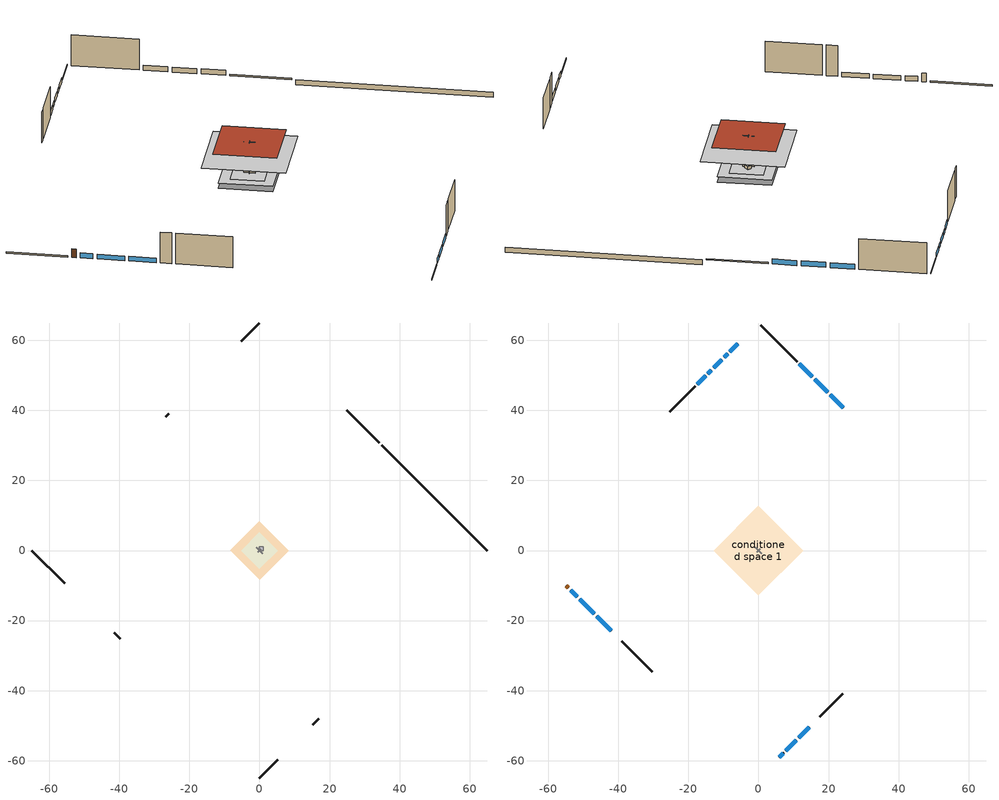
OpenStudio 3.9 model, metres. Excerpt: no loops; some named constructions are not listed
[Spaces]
garage 1
 floor foundation (Slab1 construction): -5.17,0 0,5.17 5.17,0 0,-5.17 z0
 wall outside (Wall1 construction): 15.16,-49.75 16.89,-48.03 z0.3:7.62
 wall outside (Wall2 construction): -41.39,-23.52 -39.67,-25.25 z0.3:7.62
 wall outside (Wall9 construction): -25.95,38.97 -26.81,38.11 z0.3:7.62
 wall to conditioned space 1 (Wall5 construction Reversed): 0.86,-0.86 -0.86,0.86 z0.3:7.62
 wall to conditioned space 1 (Wall6 construction Reversed): 0.43,0.43 -0.43,-0.43 z0.3:7.62
crawlspace - vented 1
 floor foundation (Slab2 construction): -8.29,0 0,8.29 8.29,0 0,-8.29 z-0.91
 wall outside (RimJoist1 construction): 34.21,30.7 24.84,40.08 z0.3:0.61
 wall outside (RimJoist2 construction): 0,-64.91 5.19,-59.72 z0.3:0.61
 wall outside (RimJoist3 construction): -64.91,0 -55.54,-9.38 z0.3:0.61
 wall outside (RimJoist4 construction): 0,64.91 -5.19,59.72 z0.3:0.61
 wall foundation (FoundationWall1 construction): 64.91,0 34.87,30.04 z-0.91:0.3
furnace airloop ret air space
 floor adiabatic (AdiabaticConst): 0,0 0,1 1,1 1,0 z0
 wall adiabatic (AdiabaticConst): 0,1 0,0 1,0 1,1 0,1 z0:1
 ceiling adiabatic (AdiabaticConst): 1,0 1,1 0,1 0,0 z1
conditioned space 1
 floor to crawlspace - vented 1 (Floor1 construction): -8.29,0 0,8.29 8.29,0 0,-8.29 z0.3
 floor to garage 1 (Floor2 construction): -5.17,0 0,5.17 5.17,0 0,-5.17 z0.3
 floor adiabatic (AdiabaticFloorConstruction): -12.81,0 0,12.81 12.81,0 0,-12.81 z5.18
 wall outside (Wall3 construction): 10.99,53.93 0.66,64.26 z0.3:7.62
 wall outside (Wall4 construction): 17.54,-47.37 24.01,-40.9 z0.3:7.62
 wall outside (Wall7 construction): -39.01,-25.9 -30.33,-34.59 z0.3:7.62
 wall outside (Wall8 construction): -18.08,46.83 -25.29,39.63 z0.3:7.62
 wall outside (AdiabaticWallConstruction): 24.18,40.73 20.44,44.48 / 19.78,45.13 16.04,48.87 / 15.38,49.53 11.64,53.27 / 5.85,-59.06 7.13,-57.78 z0.3:1.49; 7.79,-57.12 10.82,-54.09 / 11.48,-53.44 14.51,-50.41 z0.3:1.43; -53.58,-11.34 -51.66,-13.25 z0.3:1.52; -51,-13.91 -46.85,-18.06 / -46.2,-18.72 -42.05,-22.87 z0.3:1.4; -5.85,59.06 -8.17,56.75 / -10.48,54.43 -12.8,52.12 / -15.11,49.8 -17.43,47.49 z0.3:1.37; -8.82,56.09 -9.83,55.09 / -13.45,51.46 -14.46,50.46 z0.3:1.25
 wall outside (AdiabaticWallConstruction 1): -54.88,-10.03 -54.24,-10.68 z0.3:2.34
 window (WindowConstruction): 24.18,40.73 20.44,44.47 z0.3:1.49
 window (WindowConstruction 1): 19.78,45.13 16.04,48.87 z0.3:1.49
 window (WindowConstruction 2): 15.38,49.53 11.64,53.27 z0.3:1.49
 window (WindowConstruction 3): 5.85,-59.06 7.13,-57.78 z0.3:1.49
 window (WindowConstruction 4): 7.79,-57.12 10.82,-54.1 z0.3:1.43
 window (WindowConstruction 5): 11.48,-53.44 14.51,-50.41 z0.3:1.43
 window (WindowConstruction 6): -53.58,-11.34 -51.66,-13.25 z0.3:1.52
 window (WindowConstruction 7): -51,-13.91 -46.85,-18.06 z0.3:1.4
 window (WindowConstruction 8): -46.2,-18.72 -42.05,-22.87 z0.3:1.4
 window (WindowConstruction 9): -5.85,59.06 -8.17,56.75 z0.3:1.37
 window (WindowConstruction 10): -8.82,56.09 -9.82,55.09 z0.3:1.25
 window (WindowConstruction 11): -10.48,54.43 -12.8,52.12 z0.3:1.37
 window (WindowConstruction 12): -13.45,51.46 -14.45,50.46 z0.3:1.25
 window (WindowConstruction 13): -15.11,49.8 -17.43,47.49 z0.3:1.37
 door (Door): -54.88,-10.03 -54.24,-10.68 z0.3:2.34
 ceiling adiabatic (AdiabaticFloorConstruction): 0,-12.81 12.81,0 0,12.81 -12.81,0 z5.18
 roof outside (Roof1 construction): 0,9.77 -9.77,0 0,-9.77 9.77,0 z7.62
[Material] Roughness=Rough
Name | Thickness {m} | Conductivity {W/m-K} | Density {kg/m3} | Specific Heat {J/kg-K} | Thermal Absorptance | Solar Absorptance | Visible Absorptance
osb sheathing 0.75 in. | 0.01905 | 0.115458 | 512.64 | 1214.23 | 0.9 | 0.7 | 0.7
gypsum board | 0.0127 | 0.160291 | 801 | 837.4 | 0.9 | 0.6 | 0.6
osb sheathing 0.5 in. 1; osb sheathing 0.5 in. 2 | 0.0127 | 0.115458 | 512.64 | 1214.23
wall stud and cavity 2 | 0.1397 | 0.335416 | 139.0536 | 1170.24 | 0.9 | 0.7 | 0.7
floor stud and cavity | 0.1397 | 0.923637 | 92.3553 | 1139.71 | 0.9 | 0.7 | 0.7
floor covering | 0.0127 | 0.0433444 | 54.468 | 1339.84 | 0.9 | 0.6 | 0.6
[Construction]
Wall5 construction: osb sheathing 0.5 in. 1, wall stud and cavity 2, gypsum board
Wall6 construction: osb sheathing 0.5 in. 2, wall stud and cavity 2, gypsum board
Floor1 construction Reversed: floor covering, osb sheathing 0.75 in., floor stud and cavity
[EnergyManagementSystem:Program]
component_loads_program: Set loads_htg_walls = 0; Set loads_htg_rim_joists = 0; Set loads_htg_foundation_walls = 0; Set loads_htg_floors = 0; Set loads_htg_slabs = 0; Set loads_htg_ceilings = 0; Set loads_htg_roofs = 0; Set loads_htg_windows_conduction = 0; Set loads_htg_windows_solar = 0; Set loads_htg_doors = 0; Set loads_htg_skylights_conduction = 0; Set loads_htg_skylights_solar = 0; Set loads_htg_internal_mass = 0; Set loads_htg_intgains = 0; Set loads_htg_lighting = 0; Set loads_htg_infil = 0; Set loads_htg_mechvent = 0; Set loads_htg_natvent = 0; Set loads_htg_whf = 0; Set loads_htg_ducts = 0; Set loads_clg_walls = 0; Set loads_clg_rim_joists = 0; Set loads_clg_foundation_walls = 0; Set loads_clg_floors = 0; Set loads_clg_slabs = 0; Set loads_clg_ceilings = 0; Set loads_clg_roofs = 0; Set loads_clg_windows_conduction = 0; Set loads_clg_windows_solar = 0; Set loads_clg_doors = 0; Set loads_clg_skylights_conduction = 0; Set loads_clg_skylights_solar = 0; Set loads_clg_internal_mass = 0; Set loads_clg_intgains = 0; Set loads_clg_lighting = 0; Set loads_clg_infil = 0; Set loads_clg_mechvent = 0; Set loads_clg_natvent = 0; Set loads_clg_whf = 0; Set loads_clg_ducts = 0; Set hr_walls = 0; Set hr_walls = hr_walls + s_conv_5 + s_ig_5 + s_sol_5 + s_lgt_5 + s_surf_5; Set hr_walls = hr_walls + s_conv_6 + s_ig_6 + s_sol_6 + s_lgt_6 + s_surf_6; Set hr_walls = hr_walls + s_conv_7 + s_ig_7 + s_sol_7 + s_lgt_7 + s_surf_7; Set hr_walls = hr_walls + s_conv_8 + s_ig_8 + s_sol_8 + s_lgt_8 + s_surf_8; Set hr_walls = hr_walls + s_conv_9 + s_ig_9 + s_sol_9 + s_lgt_9 + s_surf_9; Set hr_walls = hr_walls + s_conv_10 + s_ig_10 + s_sol_10 + s_lgt_10 + s_surf_10; Set hr_rim_joists = 0; Set hr_foundation_walls = 0; Set hr_floors = 0; Set hr_floors = hr_floors + s_conv + s_ig + s_sol + s_lgt + s_surf; Set hr_floors = hr_floors + s_conv_1 + s_ig_1 + s_sol_1 + s_lgt_1 + s_surf_1; Set hr_slabs = 0; Set hr_ceilings = 0; Set hr_roofs = 0; Set hr_roofs = hr_roofs + s_conv_4 + s_ig_4 + s_sol_4 + s_lgt_4 + s_surf_4; Set hr_windows_conduction = 0; Set hr_windows_conduction = hr_windows_conduction + ss_conv_1; Set hr_windows_conduction = hr_windows_conduction + ss_ig_1; Set hr_windows_conduction = hr_windows_conduction + ss_surf_1; Set hr_windows_conduction = hr_windows_conduction + ss_conv_2; Set hr_windows_conduction = hr_windows_conduction + ss_ig_2; Set hr_windows_conduction = hr_windows_conduction + ss_surf_2; Set hr_windows_conduction = hr_windows_conduction + ss_conv_3; Set hr_windows_conduction = hr_windows_conduction + ss_ig_3; Set hr_windows_conduction = hr_windows_conduction + ss_surf_3; Set hr_windows_conduction = hr_windows_conduction + ss_conv_4; Set hr_windows_conduction = hr_windows_conduction + ss_ig_4; Set hr_windows_conduction = hr_windows_conduction + ss_surf_4; Set hr_windows_conduction = hr_windows_conduction + ss_conv_5; Set hr_windows_conduction = hr_windows_conduction + ss_ig_5; Set hr_windows_conduction = hr_windows_conduction + ss_surf_5; Set hr_windows_conduction = hr_windows_conduction + ss_conv_6; Set hr_windows_conduction = hr_windows_conduction + ss_ig_6; Set hr_windows_conduction = hr_windows_conduction + ss_surf_6; Set hr_windows_conduction = hr_windows_conduction + ss_conv_7; Set hr_windows_conduction = hr_windows_conduction + ss_ig_7; Set hr_windows_conduction = hr_windows_conduction + ss_surf_7; Set hr_windows_conduction = hr_windows_conduction + ss_conv_8; Set hr_windows_conduction = hr_windows_conduction + ss_ig_8; Set hr_windows_conduction = hr_windows_conduction + ss_surf_8; Set hr_windows_conduction = hr_windows_conduction + ss_conv_9; Set hr_windows_conduction = hr_windows_conduction + ss_ig_9; Set hr_windows_conduction = hr_windows_conduction + ss_surf_9; Set hr_windows_conduction = hr_windows_conduction + ss_conv_10; Set hr_windows_conduction = hr_windows_conduction + ss_ig_10; Set hr_windows_conduction = hr_windows_conduction + ss_surf_10; Set hr_windows_conduction = hr_windows_conduction + ss_conv_11; Set hr_windows_conduction = hr_windows_conduction + ss_ig_11; Set hr_windows_conduction = hr_windows_conduction + ss_surf_11; Set hr_windows_conduction = hr_windows_conduction + ss_conv_12; Set hr_windows_conduction = hr_windows_conduction + ss_ig_12; Set hr_windows_conduction = hr_windows_conduction + ss_surf_12; Set hr_windows_conduction = hr_windows_conduction + ss_conv_13; Set hr_windows_conduction = hr_windows_conduction + ss_ig_13; Set hr_windows_conduction = hr_windows_conduction + ss_surf_13; Set hr_windows_conduction = hr_windows_conduction + ss_conv_14; Set hr_windows_conduction = hr_windows_conduction + ss_ig_14; Set hr_windows_conduction = hr_windows_conduction + ss_surf_14; Set hr_windows_solar = 0; Set hr_windows_solar = hr_windows_solar - ss_trans_in * ZoneTimestep * 3600 + ss_back_out * ZoneTimestep * 3600 + ss_trans_out * ZoneTimestep * 3600; Set hr_windows_solar = hr_windows_solar - ss_trans_in_1 * ZoneTimestep * 3600 + ss_back_out_1 * ZoneTimestep * 3600 + ss_trans_out_1 * ZoneTimestep * 3600; Set hr_windows_solar = hr_windows_solar - ss_trans_in_2 * ZoneTimestep * 3600 + ss_back_out_2 * ZoneTimestep * 3600 + ss_trans_out_2 * ZoneTimestep * 3600; Set hr_windows_solar = hr_windows_solar - ss_trans_in_3 * ZoneTimestep * 3600 + ss_back_out_3 * ZoneTimestep * 3600 + ss_trans_out_3 * ZoneTimestep * 3600; Set hr_windows_solar = hr_windows_solar - ss_trans_in_4 * ZoneTimestep * 3600 + ss_back_out_4 * ZoneTimestep * 3600 + ss_trans_out_4 * ZoneTimestep * 3600; Set hr_windows_solar = hr_windows_solar - ss_trans_in_5 * ZoneTimestep * 3600 + ss_back_out_5 * ZoneTimestep * 3600 + ss_trans_out_5 * ZoneTimestep * 3600; Set hr_windows_solar = hr_windows_solar - ss_trans_in_6 * ZoneTimestep * 3600 + ss_back_out_6 * ZoneTimestep * 3600 + ss_trans_out_6 * ZoneTimestep * 3600; Set hr_windows_solar = hr_windows_solar - ss_trans_in_7 * ZoneTimestep * 3600 + ss_back_out_7 * ZoneTimestep * 3600 + ss_trans_out_7 * ZoneTimestep * 3600; Set hr_windows_solar = hr_windows_solar - ss_trans_in_8 * ZoneTimestep * 3600 + ss_back_out_8 * ZoneTimestep * 3600 + ss_trans_out_8 * ZoneTimestep * 3600; Set hr_windows_solar = hr_windows_solar - ss_trans_in_9 * ZoneTimestep * 3600 + ss_back_out_9 * ZoneTimestep * 3600 + ss_trans_out_9 * ZoneTimestep * 3600; Set hr_windows_solar = hr_windows_solar - ss_trans_in_10 * ZoneTimestep * 3600 + ss_back_out_10 * ZoneTimestep * 3600 + ss_trans_out_10 * ZoneTimestep * 3600; Set hr_windows_solar = hr_windows_solar - ss_trans_in_11 * ZoneTimestep * 3600 + ss_back_out_11 * ZoneTimestep * 3600 + ss_trans_out_11 * ZoneTimestep * 3600; Set hr_windows_solar = hr_windows_solar - ss_trans_in_12 * ZoneTimestep * 3600 + ss_back_out_12 * ZoneTimestep * 3600 + ss_trans_out_12 * ZoneTimestep * 3600; Set hr_windows_solar = hr_windows_solar - ss_trans_in_13 * ZoneTimestep * 3600 + ss_back_out_13 * ZoneTimestep * 3600 + ss_trans_out_13 * ZoneTimestep * 3600; Set hr_doors = 0; Set hr_doors = hr_doors + ss_sol; Set hr_doors = hr_doors + ss_lgt; Set hr_doors = hr_doors + ss_conv; Set hr_doors = hr_doors + ss_ig; Set hr_doors = hr_doors + ss_surf; Set hr_skylights_conduction = 0; Set hr_skylights_solar = 0; Set hr_internal_mass = 0; Set hr_internal_mass = hr_internal_mass + s_conv_2 + s_ig_2 + s_sol_2 + s_lgt_2 + s_surf_2; Set hr_internal_mass = hr_internal_mass + s_conv_3 + s_ig_3 + s_sol_3 + s_lgt_3 + s_surf_3; Set hr_internal_mass = hr_internal_mass + im_conv + im_ig + im_sol + im_lgt + im_surf; Set hr_internal_mass = hr_internal_mass + im_conv_1 + im_ig_1 + im_sol_1 + im_lgt_1 + im_surf_1; Set hr_intgains = 0; Set hr_intgains = hr_intgains - ig_ee_conv - ig_ee_rad - ig_ee_conv_1 - ig_ee_rad_1 - ig_ee_conv_2 - ig_ee_rad_2 - ig_ee_conv_3 - ig_ee_rad_3 - ig_ee_conv_4 - ig_ee_rad_4 - ig_ee_conv_5 - ig_ee_rad_5 - ig_ee_conv_6 - ig_ee_rad_6 - ig_ee_conv_7 - ig_ee_rad_7 - ig_ee_conv_8 - ig_ee_rad_8 - ig_ee_conv_9 - ig_ee_rad_9 - ig_ee_conv_10 - ig_ee_rad_10 - ig_oe_conv - ig_oe_rad - ig_oe_conv_1 - ig_oe_rad_1 - ig_oe_conv_2 - ig_oe_rad_2 - ig_oe_conv_3 - ig_oe_rad_3 - ig_oe_conv_4 - ig_oe_rad_4 - ig_oe_conv_5 - ig_oe_rad_5 - ig_oe_conv_6 - ig_oe_rad_6 - ig_ppl_conv - ig_ppl_rad; Set hr_lighting = 0; Set hr_lighting = hr_lighting - ig_lgt_conv - ig_lgt_rad - ig_lgt_vis; Set hr_infil = 0; Set hr_infil = hr_infil - airflow_gain + airflow_loss; Set hr_natvent = 0; Set hr_natvent = hr_natvent - airflow_gain_1 + airflow_loss_1; Set hr_whf = 0; Set hr_whf = hr_whf - airflow_gain_2 + airflow_loss_2; Set hr_mechvent = 0; Set hr_mechvent = hr_mechvent - mv_conv - mv_rad - mv_conv_1 - mv_rad_1 - mv_conv_2 - mv_rad_2 - mv_conv_3 - mv_rad_3 - mv_conv_4 - mv_rad_4 - mv_conv_5 - mv_rad_5; Set hr_ducts = 0; Set hr_ducts = hr_ducts - ducts_conv - ducts_rad - ducts_conv_1 - ducts_rad_1 - ducts_conv_2 - ducts_rad_2 - ducts_conv_3 - ducts_rad_3 - ducts_conv_4 - ducts_rad_4 - ducts_conv_5 - ducts_rad_5; Set hr_ducts = hr_ducts + (duct_mix_loss_1 - duct_mix_gain_1); Set htg_mode = 0; Set clg_mode = 0; If (htg_load_cond > 0); Set htg_mode = 1.0; ElseIf (clg_load_cond > 0); Set clg_mode = 0.2; Else; Set htg_season = 0; Set clg_season = 0; If ((DayOfYear >= 1) && (DayOfYear <= 365)); Set clg_season = 1; EndIf; If ((DayOfYear >= 1) && (DayOfYear <= 365)); Set htg_season = 1; EndIf; If ((airflow_gain_1 <> 0) || (airflow_loss_1 <> 0)) && (clg_season == 1); Set clg_mode = 0.2; ElseIf ((airflow_gain_2 <> 0) || (airflow_loss_2 <> 0)) && (clg_season == 1); Set clg_mode = 0.2; Else; Set Tmid_setpoint = (htg_sp_s_1 + clg_sp_s_1) / 2; If (tin_s_1 > Tmid_setpoint) && (clg_season == 1); Set clg_mode = 0.2; ElseIf (tin_s_1 < Tmid_setpoint) && (htg_season == 1); Set htg_mode = 1.0; EndIf; EndIf; EndIf; Set loads_htg_walls = loads_htg_walls + (hr_walls * htg_mode * 1); Set loads_htg_rim_joists = loads_htg_rim_joists + (hr_rim_joists * htg_mode * 1); Set loads_htg_foundation_walls = loads_htg_foundation_walls + (hr_foundation_walls * htg_mode * 1); Set loads_htg_floors = loads_htg_floors + (hr_floors * htg_mode * 1); Set loads_htg_slabs = loads_htg_slabs + (hr_slabs * htg_mode * 1); Set loads_htg_ceilings = loads_htg_ceilings + (hr_ceilings * htg_mode * 1); Set loads_htg_roofs = loads_htg_roofs + (hr_roofs * htg_mode * 1); Set loads_htg_windows_conduction = loads_htg_windows_conduction + (hr_windows_conduction * htg_mode * 1); Set loads_htg_windows_solar = loads_htg_windows_solar + (hr_windows_solar * htg_mode * 1); Set loads_htg_doors = loads_htg_doors + (hr_doors * htg_mode * 1); Set loads_htg_skylights_conduction = loads_htg_skylights_conduction + (hr_skylights_conduction * htg_mode * 1); Set loads_htg_skylights_solar = loads_htg_skylights_solar + (hr_skylights_solar * htg_mode * 1); Set loads_htg_internal_mass = loads_htg_internal_mass + (hr_internal_mass * htg_mode * 1); Set loads_htg_intgains = loads_htg_intgains + (hr_intgains * htg_mode * 1); Set loads_htg_lighting = loads_htg_lighting + (hr_lighting * htg_mode * 1); Set loads_htg_infil = loads_htg_infil + (hr_infil * htg_mode * 1); Set loads_htg_mechvent = loads_htg_mechvent + (hr_mechvent * htg_mode * 1); Set loads_htg_natvent = loads_htg_natvent + (hr_natvent * htg_mode * 1); Set loads_htg_whf = loads_htg_whf + (hr_whf * htg_mode * 1); Set loads_htg_ducts = loads_htg_ducts + (hr_ducts * htg_mode * 1); Set loads_clg_walls = loads_clg_walls + (-hr_walls * clg_mode * 1); Set loads_clg_rim_joists = loads_clg_rim_joists + (-hr_rim_joists * clg_mode * 1); Set loads_clg_foundation_walls = loads_clg_foundation_walls + (-hr_foundation_walls * clg_mode * 1); Set loads_clg_floors = loads_clg_floors + (-hr_floors * clg_mode * 1); Set loads_clg_slabs = loads_clg_slabs + (-hr_slabs * clg_mode * 1); Set loads_clg_ceilings = loads_clg_ceilings + (-hr_ceilings * clg_mode * 1); Set loads_clg_roofs = loads_clg_roofs + (-hr_roofs * clg_mode * 1); Set loads_clg_windows_conduction = loads_clg_windows_conduction + (-hr_windows_conduction * clg_mode * 1); Set loads_clg_windows_solar = loads_clg_windows_solar + (-hr_windows_solar * clg_mode * 1); Set loads_clg_doors = loads_clg_doors + (-hr_doors * clg_mode * 1); Set loads_clg_skylights_conduction = loads_clg_skylights_conduction + (-hr_skylights_conduction * clg_mode * 1); Set loads_clg_skylights_solar = loads_clg_skylights_solar + (-hr_skylights_solar * clg_mode * 1); Set loads_clg_internal_mass = loads_clg_internal_mass + (-hr_internal_mass * clg_mode * 1); Set loads_clg_intgains = loads_clg_intgains + (-hr_intgains * clg_mode * 1); Set loads_clg_lighting = loads_clg_lighting + (-hr_lighting * clg_mode * 1); Set loads_clg_infil = loads_clg_infil + (-hr_infil * clg_mode * 1); Set loads_clg_mechvent = loads_clg_mechvent + (-hr_mechvent * clg_mode * 1); Set loads_clg_natvent = loads_clg_natvent + (-hr_natvent * clg_mode * 1); Set loads_clg_whf = loads_clg_whf + (-hr_whf * clg_mode * 1); Set loads_clg_ducts = loads_clg_ducts + (-hr_ducts * clg_mode * 1)
[Schedule:Ruleset]
Name | Default Day Schedule
cooling season schedule | cooling season schedule default day
natural vent schedule | natural vent schedule default day
[Schedule:Day]
cooling season schedule default day; cooling season schedule day; cooling season schedule day 2; natural vent schedule default day: 24, 0, 0
cooling season schedule day 1; natural vent schedule day: 24, 0, 1
[Schedule:Rule] Apply Monday=Yes; Apply Wednesday=Yes; Apply Friday=Yes; Date Specification Type=DateRange; Start Day=1
Name | Schedule Ruleset | Rule Order | Day Schedule | Apply Sunday | Apply Tuesday | Apply Thursday | Apply Saturday | Start Month | End Month | End Day
cooling season schedule allday rule | cooling season schedule | 2 | cooling season schedule day | Yes | Yes | Yes | Yes | 1 | 5 | 31
cooling season schedule allday rule 1 | cooling season schedule | 1 | cooling season schedule day 1 | Yes | Yes | Yes | Yes | 6 | 9 | 30
cooling season schedule allday rule 2 | cooling season schedule | 0 | cooling season schedule day 2 | Yes | Yes | Yes | Yes | 10 | 12 | 31
natural vent schedule rule | natural vent schedule | 0 | natural vent schedule day | No | No | No | No | 1 | 12 | 31
